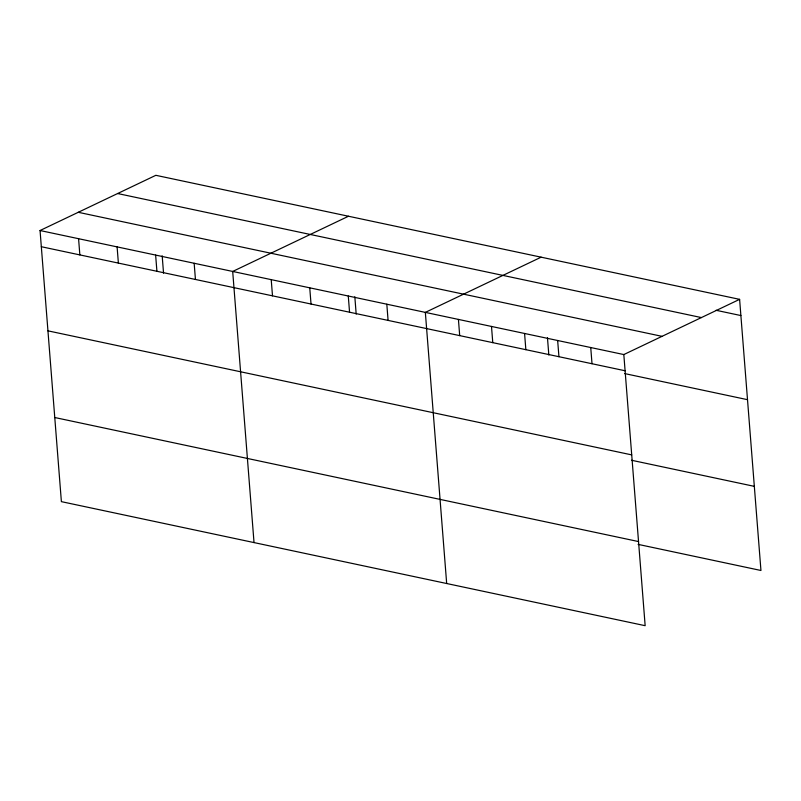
<?xml version="1.0" encoding="UTF-8"?>
<svg xmlns="http://www.w3.org/2000/svg" width="801" height="801" viewBox="0 0 801 801"><rect width="100%" height="100%" fill="white"/><g stroke="black" fill="none" stroke-linecap="round" stroke-linejoin="round"><path stroke-width="1.2" d="M739.613 299.354L623.819 354.563L645.155 625.691L61.387 501.646L40.05 230.518L155.845 175.309L739.613 299.354L760.95 570.482L638.077 544.37M348.485 216.24L232.69 271.449L254.027 542.577M541.126 257.181L425.341 312.39L446.678 583.518M716.074 310.287L740.885 315.554M117.627 193.532L701.396 317.576M78.258 212.295L662.027 336.34M40.05 230.518L623.819 354.563M41.322 246.718L625.09 370.763M624.64 373.576L747.503 399.679M47.95 330.843L631.719 454.888M631.458 460.245L754.332 486.357M54.768 417.521L638.537 541.566M590.737 347.534L592.009 363.734M557.656 340.505L558.938 356.705M547.463 337.712L548.835 355.033M524.575 333.476L525.856 349.677M491.494 326.448L492.775 342.648M458.422 319.419L459.694 335.619M386.813 304.2L388.084 320.4M354.823 296.77L356.185 314.092M348.285 296.02L349.556 312.22M309.747 287.829L311.028 304.03M271.219 279.639L272.5 295.839M194.162 263.269L195.444 279.469M162.182 255.839L163.544 273.161M155.634 255.078L156.916 271.279M117.106 246.888L118.378 263.098M78.578 238.708L79.85 254.908"/></g></svg>
